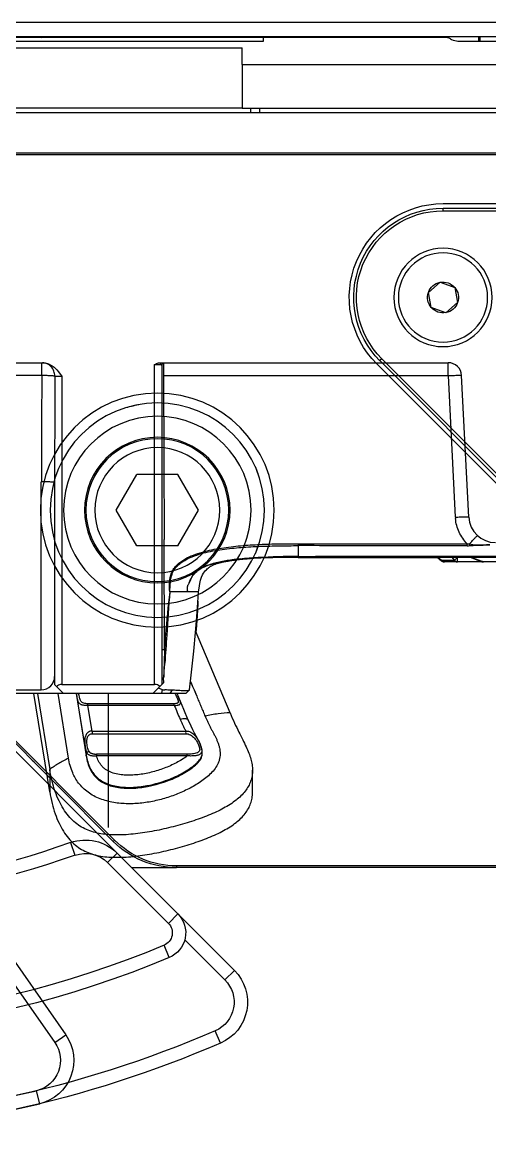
# Model space of a CAD drawing. Header units: millimetres. Extents: x -73584 to -37571, y -61249 to -50748.
# Drawn here: x -54256.4 to -54204, y -56942.5 to -56817.9 of the extents above; entities that cross this region are included whole.
import ezdxf

# ---------------------------------------------------------------- set-up
doc = ezdxf.new("R2010")
doc.units = ezdxf.units.MM
doc.header["$LTSCALE"] = 200
doc.linetypes.add('DOT_CENTER', pattern=[14, 12, -1, 0, -1])
for name, color, linetype in [('1', 7, 'Continuous'), ('_X2_56FE5C42_X0__01_3127', 7, 'Continuous'), ('DIM', 3, 'Continuous')]:
    doc.layers.add(name, color=color, linetype=linetype)

# ---------------------------------------------------------------- blocks, each defined once
blk = doc.blocks.new('12586')
at = {"color": 7, "linetype": 'Continuous'}
for p, q in [((-40371.55, -54854.82), (-40121.75, -54854.82)), ((-40371.55, -54856.42), (-40121.75, -54856.42)), ((-40296.52, -54856.52), (-40371.23, -54856.52)), ((-40349.52, -54856.92), (-40316.77, -54856.92)), ((-40342.15, -54856.42), (-40342.15, -54856.52)), ((-40342.15, -54856.42), (-40341.65, -54856.52)), ((-40340.16, -54856.52), (-40340.16, -54856.42)), ((-40340.15, -54856.52), (-40340.15, -54856.42)), ((-40339.89, -54856.42), (-40339.89, -54856.52)), ((-40338.73, -54856.52), (-40338.73, -54856.42)), ((-40337.96, -54856.52), (-40337.96, -54856.42)), ((-40335.34, -54856.42), (-40335.34, -54856.52)), ((-40334.56, -54856.42), (-40334.56, -54856.52)), ((-40333.4, -54856.52), (-40333.4, -54856.42)), ((-40333.15, -54856.52), (-40333.15, -54856.42)), ((-40316.77, -54856.92), (-40316.77, -54856.52)), ((-40295.81, -54856.69), (-40295.68, -54856.75)), ((-40294.97, -54856.92), (-40265.32, -54856.92)), ((-40292.65, -54856.92), (-40292.65, -54856.42)), ((-40292.53, -54856.42), (-40292.53, -54856.92)), ((-40347.15, -54857.69), (-40319.15, -54857.69)), ((-40319.15, -54859.55), (-40319.15, -54857.69)), ((-40319.15, -54859.55), (-40319.15, -54864.42)), ((-40319.15, -54859.55), (-40174.15, -54859.55)), ((-40319.15, -54864.42), (-40367.74, -54864.42)), ((-40319.15, -54864.42), (-40146.15, -54864.42)), ((-40318.21, -54864.42), (-40318.2, -54864.92)), ((-40317.21, -54864.42), (-40317.2, -54864.92)), ((-40370.4, -54864.92), (-39872.9, -54864.92)), ((-40360.43, -54892.92), (-40341.5, -54892.92)), ((-40341.59, -54894.36), (-40341.59, -54892.92)), ((-40328.95, -54928.92), (-40328.95, -54893.12)), ((-40328.95, -54893.12), (-40328.26, -54893.12)), ((-40328.35, -54892.92), (-40296.06, -54892.92)), ((-40328.15, -54893.22), (-40328.15, -54928.92)), ((-40327.95, -54893.04), (-40327.95, -54894.36)), ((-40296.06, -54894.36), (-40296.06, -54892.92)), ((-40341.59, -54894.36), (-40360.43, -54894.36)), ((-40340.13, -54894.42), (-40339.35, -54894.42)), ((-40339.35, -54894.42), (-40339.35, -54928.92)), ((-40327.95, -54894.36), (-40327.9, -54912.72)), ((-40327.95, -54894.36), (-40296.06, -54894.36)), ((-40296.06, -54894.36), (-40295.27, -54910.2)), ((-40293.77, -54910.19), (-40294.56, -54894.35)), ((-40341.65, -54929.52), (-40341.65, -54906.25)), ((-40340.15, -54906.31), (-40340.15, -54928.92)), ((-40327.85, -54925.04), (-40327.9, -54912.72)), ((-40312.86, -54913.17), (-40312.86, -54913.39)), ((-40312.86, -54913.17), (-40293.94, -54913.17)), ((-40312.86, -54913.39), (-40312.86, -54914.68)), ((-40293.94, -54913.4), (-40293.94, -54913.17)), ((-40312.86, -54914.69), (-40312.86, -54914.72)), ((-40318.75, -54914.86), (-40318.57, -54914.85)), ((-40312.86, -54914.69), (-40312.86, -54914.72)), ((-40297.72, -54914.72), (-40297.26, -54914.72)), ((-40297.72, -54914.72), (-40297.26, -54914.72)), ((-40320.5, -54932.11), (-40324.36, -54922.92)), ((-40347.41, -54929.52), (-40341.65, -54929.52)), ((-40340.15, -54928.92), (-40339.15, -54929.92)), ((-40339.35, -54928.92), (-40328.95, -54928.92)), ((-40329.15, -54929.92), (-40327.96, -54928.73)), ((-40327.29, -54929.51), (-40327.12, -54929.51)), ((-40327.2, -54929.92), (-40326.96, -54929.52)), ((-40325.45, -54929.92), (-40325.03, -54929.54)), ((-40325.03, -54929.54), (-40325.03, -54929.54)), ((-40324.93, -54928.6), (-40324.7, -54929.15)), ((-40324.87, -54928.75), (-40324.7, -54929.15)), ((-40324.7, -54929.15), (-40324.54, -54929.54)), ((-40324.7, -54929.15), (-40324.54, -54929.54)), ((-40324.54, -54929.54), (-40324.39, -54929.9)), ((-40324.54, -54929.54), (-40324.24, -54930.25)), ((-40339.15, -54929.92), (-40347.41, -54929.92)), ((-40340.7, -54940.93), (-40342.48, -54929.92)), ((-40342.08, -54929.92), (-40340.7, -54938.43)), ((-40338.6, -54937.16), (-40339.77, -54929.92)), ((-40325.45, -54929.92), (-40339.15, -54929.92)), ((-40337.75, -54929.92), (-40336.62, -54936.92)), ((-40337.74, -54929.92), (-40336.62, -54936.82)), ((-40325.69, -54931.71), (-40326.44, -54929.92)), ((-40324.39, -54929.9), (-40324.24, -54930.25)), ((-40326.75, -54931.09), (-40336.43, -54931.09)), ((-40335.96, -54934.14), (-40336.43, -54931.28)), ((-40326.75, -54931.28), (-40336.43, -54931.28)), ((-40326.75, -54931.28), (-40326.75, -54931.09)), ((-40325.19, -54932.91), (-40325.69, -54931.71)), ((-40325.19, -54932.91), (-40325.18, -54932.91)), ((-40335.96, -54934.14), (-40335.96, -54934.44)), ((-40335.96, -54934.14), (-40325.47, -54934.14)), ((-40335.96, -54934.44), (-40325.47, -54934.44)), ((-40336.62, -54936.92), (-40336.62, -54936.82)), ((-40335.46, -54936.72), (-40335.46, -54936.91)), ((-40325.29, -54936.72), (-40335.46, -54936.72)), ((-40325.29, -54936.91), (-40335.46, -54936.91)), ((-40325.29, -54936.91), (-40325.29, -54936.72)), ((-40323.62, -54936.69), (-40323.62, -54936.59)), ((-40340.7, -54938.43), (-40340.7, -54940.93)), ((-40317.99, -54941.01), (-40317.99, -54938.51))]:
    blk.add_line(p, q, dxfattribs=at)
for points in [[(-40312.86, -54914.69), (-40305.89, -54914.69), (-40298.11, -54914.69), (-40290.67, -54914.69), (-40283.57, -54914.69), (-40276.82, -54914.7), (-40271.46, -54914.64)], [(-40324.02, -54918.56), (-40323.97, -54918.14), (-40323.89, -54917.64), (-40323.8, -54917.24), (-40323.69, -54916.93), (-40323.57, -54916.67), (-40323.46, -54916.47), (-40323.35, -54916.32), (-40323.25, -54916.19), (-40323.15, -54916.08), (-40323.05, -54915.99), (-40322.97, -54915.92), (-40322.88, -54915.85), (-40322.8, -54915.79), (-40322.72, -54915.73), (-40322.64, -54915.69), (-40322.56, -54915.64), (-40322.49, -54915.6), (-40322.42, -54915.57), (-40322.35, -54915.54), (-40322.28, -54915.51), (-40322.21, -54915.48), (-40322.15, -54915.45), (-40322.08, -54915.43), (-40322.01, -54915.4), (-40321.94, -54915.38), (-40321.87, -54915.36), (-40321.81, -54915.34), (-40321.74, -54915.32), (-40321.68, -54915.3), (-40321.62, -54915.29), (-40321.57, -54915.28), (-40321.51, -54915.26), (-40321.45, -54915.25), (-40321.39, -54915.23), (-40321.34, -54915.22), (-40321.28, -54915.21), (-40321.24, -54915.2), (-40321.2, -54915.19), (-40321.17, -54915.18), (-40321.14, -54915.17), (-40321.11, -54915.17), (-40321.09, -54915.16), (-40321.06, -54915.16), (-40321.03, -54915.15), (-40321.01, -54915.15), (-40320.98, -54915.15), (-40320.96, -54915.15), (-40320.93, -54915.14), (-40320.89, -54915.14), (-40320.84, -54915.13), (-40320.79, -54915.12), (-40320.73, -54915.11), (-40320.68, -54915.1), (-40320.63, -54915.09), (-40320.57, -54915.08), (-40320.51, -54915.07), (-40320.45, -54915.06), (-40320.38, -54915.05), (-40320.31, -54915.04), (-40320.24, -54915.03), (-40320.17, -54915.02), (-40320.1, -54915.01), (-40320.02, -54915)], [(-40321, -54915.15), (-40320.98, -54915.15), (-40320.95, -54915.14), (-40320.91, -54915.14), (-40320.87, -54915.13), (-40320.82, -54915.12), (-40320.76, -54915.11), (-40320.71, -54915.1), (-40320.65, -54915.09), (-40320.59, -54915.08), (-40320.53, -54915.07), (-40320.47, -54915.06), (-40320.4, -54915.05), (-40320.33, -54915.04), (-40320.26, -54915.03)], [(-40320.02, -54915), (-40319.85, -54914.97), (-40319.76, -54914.96), (-40319.66, -54914.95), (-40319.55, -54914.94), (-40319.44, -54914.93), (-40319.32, -54914.91), (-40319.19, -54914.9), (-40319.06, -54914.89), (-40318.92, -54914.87), (-40318.77, -54914.86), (-40318.61, -54914.85), (-40318.57, -54914.85)], [(-40318.64, -54914.85), (-40318.48, -54914.84), (-40318.38, -54914.83)], [(-40325.03, -54929.54), (-40324.82, -54927.54), (-40324.57, -54925.18), (-40324.38, -54923.12), (-40324.22, -54921.32), (-40324.1, -54919.74), (-40324.02, -54918.56)], [(-40324.29, -54923.09), (-40324.26, -54922.76), (-40324.15, -54921.25), (-40324.09, -54919.88), (-40324.09, -54919.61)], [(-40323.62, -54936.59), (-40323.62, -54936.56), (-40323.63, -54936.36), (-40323.67, -54936.15), (-40323.73, -54935.94), (-40323.81, -54935.72), (-40323.9, -54935.5), (-40324.01, -54935.26), (-40324.15, -54934.99), (-40324.3, -54934.71), (-40324.47, -54934.39), (-40324.67, -54934), (-40324.87, -54933.59), (-40325.06, -54933.19), (-40325.18, -54932.91)]]:
    blk.add_lwpolyline(points, dxfattribs=at)
for centre, radius, start, end in [((-40296.52, -54858.12), 1.6, 63.4349, 90), ((-40294.97, -54855.32), 1.6, 243.435, 270), ((-40296.06, -54894.42), 1.5, 2.8755, 90), ((-39098.23, -54906.18), 1243.41, 179.45533, 180.00338), ((-36765.5, -54906.24), 3574.65, 179.81054, 180.00118), ((-40290.58, -54909.95), 4.69, 183.0926, 185.0181), ((-40290.77, -54910.04), 3, 182.8755, 270), ((-40293.56, -54908.99), 4.2, 264.7875, 268.3147), ((-40295.49, -54880.05), 33.39, 272.6681, 273.1496), ((-40290.96, -54962.37), 49.06, 90.5219, 91.399), ((-40316.32, -54945.58), 30.85, 95.7011, 97.3569), ((-40316.16, -54949.33), 34.57, 94.2884, 95.9556), ((-40231.8, -54930.62), 96.21, 172.7964, 175.6851), ((-39995.72, -54944.7), 332.56, 175.4909, 176.3282), ((-40223.08, -54931.32), 104.96, 175.6575, 176.566), ((-39854.74, -54940.32), 473.35, 178.1416, 178.351), ((-40492.92, -54914.13), 165.58, 355.1607, 355.6996), ((-39849.25, -54940.67), 478.85, 178.3277, 178.4958), ((-40325.75, -54922.99), 6.92, 246.1727, 247.21), ((-40328.27, -54937.45), 4.79, 22.0338, 22.4845), ((-40326.93, -54936.93), 3.35, 19.1651, 19.8054), ((-40324.17, -54936.35), 0.504, 336.2618, 342.3082), ((-40324.94, -54936.59), 1.32, 358.3289, 359.9358)]:
    blk.add_arc(centre, radius, start, end, dxfattribs=at)
for centre, major_axis, start_param, end_param in [((-40341.65, -54928.02), (1.5, 0), -1.570796, 0), ((-40339.35, -54929.72), (0.8, 0), 1.770437, 2.356194), ((-40339.35, -54929.72), (0, 0.8), 0, 0.19964), ((-40328.95, -54929.72), (0.8, 0), 0.785398, 1.570796)]:
    blk.add_ellipse(centre, major_axis=major_axis, ratio=1, start_param=start_param, end_param=end_param, dxfattribs=at)
for points in [[(-40341.5, -54892.92), (-40341.37, -54892.92), (-40341.23, -54892.94), (-40341.1, -54892.97)], [(-40293.68, -54913.19), (-40293.2, -54913.3), (-40292.7, -54913.31), (-40292.21, -54913.31)], [(-40293.66, -54913.39), (-40293.16, -54913.36), (-40292.66, -54913.34), (-40292.16, -54913.32)], [(-40292.21, -54913.31), (-40291.94, -54913.31), (-40291.68, -54913.31), (-40291.41, -54913.31)], [(-40318.57, -54914.85), (-40316.67, -54914.71), (-40314.76, -54914.68), (-40312.86, -54914.68)], [(-40312.86, -54914.6), (-40314.36, -54914.61), (-40315.86, -54914.64), (-40317.36, -54914.73)], [(-40317.36, -54914.73), (-40318.04, -54914.77), (-40318.71, -54914.82), (-40319.39, -54914.89)], [(-40312.86, -54914.72), (-40307.81, -54914.72), (-40302.77, -54914.72), (-40297.72, -54914.72)], [(-40327.59, -54923.4), (-40327.66, -54924.45), (-40327.73, -54925.5), (-40327.81, -54926.55)], [(-40328.06, -54929.52), (-40328.18, -54929.47), (-40328.31, -54929.42), (-40328.43, -54929.37)], [(-40328.06, -54929.51), (-40327.99, -54929.51), (-40327.92, -54929.51), (-40327.85, -54929.51)], [(-40327.47, -54929.51), (-40327.41, -54929.51), (-40327.35, -54929.51), (-40327.29, -54929.51)], [(-40327.12, -54929.51), (-40327.07, -54929.52), (-40327.01, -54929.52), (-40326.96, -54929.52)], [(-40323.71, -54936.55), (-40323.72, -54936.58), (-40323.74, -54936.62), (-40323.77, -54936.65)]]:
    blk.add_open_spline(points, degree=3, dxfattribs=at)
for points, knots in [([(-40340.13, -54894.42), (-40340.13, -54894.23), (-40340.2, -54893.86), (-40340.5, -54893.37), (-40340.95, -54893.03), (-40341.32, -54892.94), (-40341.5, -54892.92)], [0, 0, 0, 0, 0.252685, 0.503869, 0.752701, 1, 1, 1, 1]), ([(-40341.1, -54892.97), (-40340.91, -54893.01), (-40340.55, -54893.16), (-40339.92, -54893.63), (-40339.58, -54894.11), (-40339.35, -54894.42)], [0, 0, 0, 0, 0.250889, 0.501155, 1, 1, 1, 1]), ([(-40328.95, -54893.12), (-40328.8, -54893.05), (-40328.61, -54892.95), (-40328.4, -54892.92), (-40328.35, -54892.92)], [0, 0, 0, 0, 0.749652, 1, 1, 1, 1]), ([(-40328.26, -54893.12), (-40328.26, -54893.07), (-40328.23, -54892.97), (-40328.13, -54892.92), (-40328.08, -54892.92)], [0, 0, 0, 0, 0.525942, 1, 1, 1, 1]), ([(-40328.26, -54893.12), (-40328.23, -54893.12), (-40328.16, -54893.13), (-40328.15, -54893.2), (-40328.15, -54893.22)], [0, 0, 0, 0, 0.514515, 1, 1, 1, 1]), ([(-40328.15, -54893.22), (-40328.15, -54893.18), (-40328.1, -54893.07), (-40328, -54893.04), (-40327.95, -54893.04)], [0, 0, 0, 0, 0.485541, 1, 1, 1, 1]), ([(-40340.13, -54894.42), (-40340.19, -54894.41), (-40340.37, -54894.4), (-40340.69, -54894.38), (-40341.11, -54894.36), (-40341.43, -54894.36), (-40341.59, -54894.36)], [0, 0, 0, 0, 0.131534, 0.360421, 0.661529, 1, 1, 1, 1]), ([(-40296.06, -54894.36), (-40295.87, -54894.35), (-40295.59, -54894.34), (-40295.24, -54894.33), (-40295.02, -54894.32), (-40294.83, -54894.32), (-40294.7, -54894.33), (-40294.61, -54894.33), (-40294.58, -54894.34), (-40294.56, -54894.34), (-40294.56, -54894.35)], [0, 0, 0, 0, 0.38161, 0.554046, 0.705081, 0.829079, 0.921515, 0.978703, 0.993646, 1, 1, 1, 1]), ([(-40340.15, -54906.31), (-40340.15, -54906.31), (-40340.16, -54906.31), (-40340.19, -54906.3), (-40340.28, -54906.29), (-40340.41, -54906.28), (-40340.6, -54906.27), (-40340.82, -54906.26), (-40341.18, -54906.25), (-40341.46, -54906.25), (-40341.65, -54906.25)], [0, 0, 0, 0, 0.006385, 0.021431, 0.078674, 0.170866, 0.29494, 0.44606, 0.619037, 1, 1, 1, 1]), ([(-40295.27, -54910.2), (-40295.08, -54910.19), (-40294.81, -54910.18), (-40294.46, -54910.17), (-40294.22, -54910.17), (-40294.03, -54910.17), (-40293.89, -54910.17), (-40293.82, -54910.18), (-40293.77, -54910.18), (-40293.77, -54910.19)], [0, 0, 0, 0, 0.367238, 0.545804, 0.705333, 0.834646, 0.927747, 0.981577, 1, 1, 1, 1]), ([(-40293.94, -54913.17), (-40294.31, -54912.8), (-40294.93, -54911.92), (-40295.21, -54910.88), (-40295.25, -54910.36)], [0, 0, 0, 0, 0.50003, 1, 1, 1, 1]), ([(-40327.25, -54918.55), (-40327.29, -54918.19), (-40327.32, -54917.48), (-40327.15, -54916.58), (-40326.8, -54915.94), (-40326.33, -54915.4), (-40325.59, -54914.87), (-40324.61, -54914.42), (-40323.24, -54913.98), (-40321.47, -54913.64), (-40319.32, -54913.38), (-40317.17, -54913.24), (-40315.02, -54913.18), (-40313.58, -54913.17), (-40312.86, -54913.17)], [0, 0, 0, 0, 0.062445, 0.12473, 0.155975, 0.187239, 0.249651, 0.312154, 0.37468, 0.499703, 0.62477, 0.749843, 0.87492, 1, 1, 1, 1]), ([(-40327.24, -54918.55), (-40327.23, -54918.2), (-40327.22, -54917.66), (-40327.12, -54916.95), (-40326.97, -54916.44), (-40326.71, -54915.97), (-40326.34, -54915.57), (-40325.92, -54915.24), (-40325.31, -54914.87), (-40324.49, -54914.51), (-40323.13, -54914.09), (-40321.38, -54913.79), (-40319.25, -54913.57), (-40317.12, -54913.45), (-40314.99, -54913.41), (-40313.57, -54913.39), (-40312.86, -54913.39)], [0, 0, 0, 0, 0.062398, 0.093832, 0.125224, 0.156316, 0.187701, 0.219205, 0.250473, 0.312911, 0.375401, 0.500305, 0.625223, 0.750147, 0.875072, 1, 1, 1, 1]), ([(-40293.94, -54913.4), (-40294.73, -54913.44), (-40296.32, -54913.39), (-40298.69, -54913.41), (-40301.04, -54913.41), (-40303.38, -54913.41), (-40305.73, -54913.41), (-40308.89, -54913.4), (-40311.27, -54913.39), (-40312.86, -54913.39)], [0, 0, 0, 0, 0.126307, 0.251436, 0.375225, 0.498844, 0.622982, 0.747819, 1, 1, 1, 1]), ([(-40293.68, -54913.19), (-40293.57, -54913.07), (-40293.4, -54912.89), (-40293.19, -54912.66), (-40293.06, -54912.52), (-40292.95, -54912.41), (-40292.87, -54912.34), (-40292.83, -54912.3), (-40292.81, -54912.28), (-40292.8, -54912.27), (-40292.79, -54912.26), (-40292.78, -54912.26)], [0, 0, 0, 0, 0.38669, 0.565302, 0.719937, 0.841748, 0.928934, 0.95954, 0.981501, 0.994867, 1, 1, 1, 1]), ([(-40293.68, -54913.19), (-40293.68, -54913.21), (-40293.67, -54913.27), (-40293.67, -54913.34), (-40293.66, -54913.39)], [0, 0, 0, 0, 0.283938, 1, 1, 1, 1]), ([(-40312.86, -54914.6), (-40309.41, -54914.57), (-40302.51, -54914.55), (-40292.16, -54914.55), (-40281.81, -54914.57), (-40274.91, -54914.62), (-40271.46, -54914.56)], [0, 0, 0, 0, 0.249997, 0.499986, 0.749874, 1, 1, 1, 1]), ([(-40325.08, -54917.55), (-40324.99, -54917.31), (-40324.77, -54916.83), (-40324.24, -54916.24), (-40323.57, -54915.81), (-40322.83, -54915.53), (-40322.07, -54915.32), (-40321.05, -54915.1), (-40320.27, -54915), (-40319.75, -54914.95)], [0, 0, 0, 0, 0.12477, 0.249856, 0.37523, 0.500307, 0.625349, 0.75019, 1, 1, 1, 1]), ([(-40320.27, -54914.99), (-40320.75, -54915.05), (-40321.47, -54915.16), (-40322.4, -54915.39), (-40323.09, -54915.61), (-40323.75, -54915.9), (-40324.27, -54916.23), (-40324.59, -54916.59), (-40324.84, -54917), (-40324.98, -54917.34), (-40325.08, -54917.55)], [0, 0, 0, 0, 0.250247, 0.375387, 0.500524, 0.625622, 0.750628, 0.813002, 0.875425, 1, 1, 1, 1]), ([(-40316.86, -54914.77), (-40316.99, -54914.77), (-40317.5, -54914.79), (-40318, -54914.81), (-40318.38, -54914.84)], [0, 0, 0, 0, 0.25741, 1, 1, 1, 1]), ([(-40312.86, -54914.72), (-40313.21, -54914.72), (-40314.54, -54914.72), (-40315.87, -54914.73), (-40316.86, -54914.77)], [0, 0, 0, 0, 0.261273, 1, 1, 1, 1]), ([(-40325.25, -54917.84), (-40325.27, -54917.9), (-40325.31, -54918.05), (-40325.33, -54918.3), (-40325.28, -54918.48), (-40325.24, -54918.56)], [0, 0, 0, 0, 0.25726, 0.644713, 1, 1, 1, 1]), ([(-40325.08, -54917.55), (-40325.11, -54917.6), (-40325.15, -54917.7), (-40325.2, -54917.81), (-40325.25, -54917.84)], [0, 0, 0, 0, 0.521184, 1, 1, 1, 1]), ([(-40325.24, -54918.56), (-40325.38, -54918.56), (-40326.05, -54918.55), (-40326.72, -54918.55), (-40327.25, -54918.55)], [0, 0, 0, 0, 0.213312, 1, 1, 1, 1]), ([(-40324.02, -54918.56), (-40324.02, -54918.56), (-40324.04, -54918.56), (-40324.08, -54918.56), (-40324.15, -54918.56), (-40324.27, -54918.56), (-40324.43, -54918.56), (-40324.65, -54918.56), (-40324.92, -54918.56), (-40325.13, -54918.56), (-40325.24, -54918.56)], [0, 0, 0, 0, 0.010273, 0.041822, 0.098233, 0.18924, 0.322854, 0.501563, 0.726719, 1, 1, 1, 1]), ([(-40327.85, -54925.04), (-40327.88, -54925.04), (-40327.96, -54925.04), (-40328.04, -54925.04), (-40328.09, -54925.04), (-40328.12, -54925.04), (-40328.13, -54925.05), (-40328.15, -54925.05), (-40328.15, -54925.05)], [0, 0, 0, 0, 0.381119, 0.705341, 0.829466, 0.921695, 0.978961, 1, 1, 1, 1]), ([(-40327.93, -54928.11), (-40327.95, -54928.12), (-40327.98, -54928.15), (-40328.01, -54928.2), (-40328, -54928.24), (-40327.99, -54928.29), (-40327.99, -54928.34), (-40327.98, -54928.43), (-40327.96, -54928.57), (-40327.96, -54928.68), (-40327.96, -54928.73)], [0, 0, 0, 0, 0.12706, 0.187143, 0.248664, 0.312952, 0.375638, 0.499933, 0.749893, 1, 1, 1, 1]), ([(-40328.15, -54929.9), (-40328.14, -54929.87), (-40328.13, -54929.81), (-40328.12, -54929.71), (-40328.1, -54929.61), (-40328.07, -54929.55), (-40328.06, -54929.52)], [0, 0, 0, 0, 0.247739, 0.495104, 0.743747, 1, 1, 1, 1]), ([(-40327.85, -54929.51), (-40327.82, -54929.51), (-40327.69, -54929.5), (-40327.56, -54929.5), (-40327.47, -54929.51)], [0, 0, 0, 0, 0.256625, 1, 1, 1, 1]), ([(-40326.96, -54929.52), (-40326.93, -54929.52), (-40326.79, -54929.53), (-40326.66, -54929.54), (-40326.57, -54929.55)], [0, 0, 0, 0, 0.257818, 1, 1, 1, 1]), ([(-40326.57, -54929.55), (-40326.37, -54929.56), (-40326.03, -54929.58), (-40325.69, -54929.6), (-40325.54, -54929.6)], [0, 0, 0, 0, 0.568249, 1, 1, 1, 1]), ([(-40325.54, -54929.6), (-40325.43, -54929.6), (-40325.27, -54929.59), (-40325.11, -54929.57), (-40325.06, -54929.55)], [0, 0, 0, 0, 0.671937, 1, 1, 1, 1]), ([(-40325.06, -54929.55), (-40325.05, -54929.55), (-40325.05, -54929.55), (-40325.04, -54929.55), (-40325.03, -54929.54)], [0, 0, 0, 0, 0.349074, 1, 1, 1, 1]), ([(-40336.43, -54931.28), (-40336.48, -54931.28), (-40336.6, -54931.28), (-40336.77, -54931.28), (-40336.92, -54931.26), (-40337.06, -54931.24), (-40337.17, -54931.2), (-40337.27, -54931.14), (-40337.36, -54931.08), (-40337.43, -54930.99), (-40337.48, -54930.9), (-40337.52, -54930.78), (-40337.56, -54930.66), (-40337.6, -54930.48), (-40337.65, -54930.24), (-40337.67, -54930.03), (-40337.68, -54929.92)], [0, 0, 0, 0, 0.080048, 0.156916, 0.227572, 0.290872, 0.347279, 0.398175, 0.445773, 0.493036, 0.543228, 0.597631, 0.655706, 0.717041, 0.851301, 1, 1, 1, 1]), ([(-40336.43, -54931.09), (-40336.51, -54931.09), (-40336.67, -54931.08), (-40336.89, -54931.03), (-40337.07, -54930.94), (-40337.21, -54930.79), (-40337.3, -54930.61), (-40337.36, -54930.4), (-40337.41, -54930.17), (-40337.43, -54930.01), (-40337.44, -54929.92)], [0, 0, 0, 0, 0.138053, 0.267933, 0.380521, 0.485823, 0.596714, 0.719504, 0.854686, 1, 1, 1, 1]), ([(-40326.75, -54931.28), (-40326.66, -54931.27), (-40326.52, -54931.26), (-40326.36, -54931.23), (-40326.26, -54931.21), (-40326.17, -54931.18), (-40326.11, -54931.14), (-40326.07, -54931.08), (-40326.05, -54931.02), (-40326.05, -54930.95), (-40326.07, -54930.85), (-40326.12, -54930.7), (-40326.2, -54930.51), (-40326.25, -54930.37), (-40326.28, -54930.3)], [0, 0, 0, 0, 0.174752, 0.253613, 0.322798, 0.380652, 0.427806, 0.468006, 0.506693, 0.548981, 0.597673, 0.713827, 0.848791, 1, 1, 1, 1]), ([(-40326.36, -54930.63), (-40326.35, -54930.66), (-40326.33, -54930.73), (-40326.31, -54930.82), (-40326.31, -54930.89), (-40326.33, -54930.94), (-40326.36, -54930.99), (-40326.42, -54931.03), (-40326.51, -54931.06), (-40326.62, -54931.08), (-40326.7, -54931.09), (-40326.75, -54931.09)], [0, 0, 0, 0, 0.137944, 0.259565, 0.365033, 0.413867, 0.462539, 0.567749, 0.692729, 0.835625, 1, 1, 1, 1]), ([(-40326.66, -54929.92), (-40326.65, -54929.95), (-40326.59, -54930.07), (-40326.54, -54930.19), (-40326.5, -54930.28)], [0, 0, 0, 0, 0.258406, 1, 1, 1, 1]), ([(-40326.5, -54930.28), (-40326.47, -54930.34), (-40326.42, -54930.46), (-40326.38, -54930.57), (-40326.36, -54930.63)], [0, 0, 0, 0, 0.525346, 1, 1, 1, 1]), ([(-40326.28, -54930.3), (-40326.3, -54930.27), (-40326.35, -54930.14), (-40326.4, -54930.02), (-40326.44, -54929.92)], [0, 0, 0, 0, 0.242005, 1, 1, 1, 1]), ([(-40324.24, -54930.25), (-40324.16, -54930.43), (-40324, -54930.81), (-40323.77, -54931.37), (-40323.53, -54931.93), (-40323.38, -54932.3), (-40323.3, -54932.49)], [0, 0, 0, 0, 0.250007, 0.500001, 0.750007, 1, 1, 1, 1]), ([(-40336.43, -54931.28), (-40336.42, -54931.24), (-40336.42, -54931.18), (-40336.42, -54931.11), (-40336.43, -54931.09)], [0, 0, 0, 0, 0.625188, 1, 1, 1, 1]), ([(-40326.75, -54931.28), (-40326.64, -54931.53), (-40326.42, -54932.05), (-40326.21, -54932.56), (-40326.1, -54932.82)], [0, 0, 0, 0, 0.499877, 1, 1, 1, 1]), ([(-40320.5, -54932.11), (-40320.95, -54932.11), (-40321.89, -54932.19), (-40322.82, -54932.37), (-40323.3, -54932.49)], [0, 0, 0, 0, 0.475266, 1, 1, 1, 1]), ([(-40320.5, -54932.11), (-40320.34, -54932.49), (-40320.02, -54933.21), (-40319.54, -54934.21), (-40319.1, -54935.09), (-40318.72, -54935.87), (-40318.4, -54936.58), (-40318.16, -54937.25), (-40318.02, -54937.89), (-40317.99, -54938.31), (-40317.99, -54938.51)], [0, 0, 0, 0, 0.179958, 0.339038, 0.479793, 0.604647, 0.716117, 0.817296, 0.911151, 1, 1, 1, 1]), ([(-40323.3, -54932.49), (-40323.27, -54932.54), (-40323.23, -54932.65), (-40323.15, -54932.81), (-40323.07, -54932.97), (-40322.97, -54933.18), (-40322.84, -54933.44), (-40322.71, -54933.71), (-40322.61, -54933.92), (-40322.49, -54934.13), (-40322.35, -54934.39), (-40322.18, -54934.7), (-40322.03, -54935.02), (-40321.9, -54935.34), (-40321.78, -54935.67), (-40321.69, -54936.01), (-40321.63, -54936.35), (-40321.61, -54936.7), (-40321.63, -54937.04), (-40321.7, -54937.39), (-40321.86, -54937.83), (-40322.16, -54938.35), (-40322.65, -54938.9), (-40323.21, -54939.39), (-40323.81, -54939.84), (-40324.46, -54940.24), (-40325.36, -54940.73), (-40326.55, -54941.26), (-40328.03, -54941.76), (-40329.58, -54942.11), (-40331.16, -54942.29), (-40332.75, -54942.27), (-40334.06, -54942.06), (-40335.06, -54941.73), (-40335.77, -54941.41), (-40336.42, -54941.01), (-40336.99, -54940.52), (-40337.48, -54939.97), (-40337.74, -54939.57), (-40337.86, -54939.36)], [0, 0, 0, 0, 0.007319, 0.014658, 0.021996, 0.02933, 0.044007, 0.0587, 0.066059, 0.073431, 0.088193, 0.102925, 0.117593, 0.132199, 0.146737, 0.161195, 0.175597, 0.189957, 0.204323, 0.218747, 0.233288, 0.262895, 0.293241, 0.324136, 0.35544, 0.387085, 0.418987, 0.483391, 0.548489, 0.614137, 0.680168, 0.746326, 0.812159, 0.844778, 0.877001, 0.908631, 0.939653, 0.970106, 1, 1, 1, 1]), ([(-40326.1, -54932.82), (-40326, -54932.78), (-40325.81, -54932.73), (-40325.57, -54932.72), (-40325.4, -54932.75), (-40325.3, -54932.78), (-40325.23, -54932.84), (-40325.2, -54932.89), (-40325.19, -54932.91)], [0, 0, 0, 0, 0.308808, 0.597772, 0.721881, 0.828651, 0.919835, 1, 1, 1, 1]), ([(-40326.1, -54932.82), (-40326.05, -54932.93), (-40325.95, -54933.15), (-40325.79, -54933.48), (-40325.63, -54933.81), (-40325.52, -54934.03), (-40325.47, -54934.14)], [0, 0, 0, 0, 0.252985, 0.500349, 0.7498, 1, 1, 1, 1]), ([(-40335.96, -54934.14), (-40336.09, -54934.14), (-40336.3, -54934.2), (-40336.51, -54934.37), (-40336.63, -54934.53), (-40336.71, -54934.71), (-40336.76, -54934.91), (-40336.78, -54935.11), (-40336.78, -54935.31), (-40336.77, -54935.5), (-40336.76, -54935.69), (-40336.74, -54935.84), (-40336.72, -54935.96), (-40336.7, -54936.04), (-40336.69, -54936.13), (-40336.67, -54936.2), (-40336.65, -54936.28), (-40336.63, -54936.35), (-40336.61, -54936.41), (-40336.59, -54936.45), (-40336.58, -54936.48), (-40336.57, -54936.51), (-40336.55, -54936.54), (-40336.54, -54936.57), (-40336.54, -54936.59), (-40336.53, -54936.59), (-40336.53, -54936.59)], [0, 0, 0, 0, 0.136328, 0.204482, 0.272572, 0.340836, 0.409789, 0.478846, 0.547382, 0.61464, 0.680058, 0.742363, 0.771986, 0.801201, 0.829906, 0.857355, 0.883405, 0.908412, 0.932496, 0.944132, 0.955464, 0.966597, 0.977962, 0.990012, 0.995708, 1, 1, 1, 1]), ([(-40336.29, -54936.41), (-40336.33, -54936.35), (-40336.4, -54936.2), (-40336.47, -54935.94), (-40336.52, -54935.65), (-40336.54, -54935.35), (-40336.53, -54935.08), (-40336.48, -54934.87), (-40336.43, -54934.73), (-40336.34, -54934.6), (-40336.23, -54934.51), (-40336.1, -54934.45), (-40336.01, -54934.44), (-40335.96, -54934.44)], [0, 0, 0, 0, 0.101584, 0.215989, 0.342844, 0.478342, 0.617152, 0.686003, 0.753044, 0.817899, 0.88017, 0.940038, 1, 1, 1, 1]), ([(-40325.47, -54934.14), (-40325.47, -54934.19), (-40325.48, -54934.29), (-40325.47, -54934.39), (-40325.47, -54934.44)], [0, 0, 0, 0, 0.500454, 1, 1, 1, 1]), ([(-40325.47, -54934.14), (-40325.37, -54934.13), (-40325.17, -54934.15), (-40324.81, -54934.29), (-40324.5, -54934.55), (-40324.26, -54934.85), (-40324.05, -54935.18), (-40323.92, -54935.44), (-40323.85, -54935.61)], [0, 0, 0, 0, 0.125966, 0.251024, 0.500353, 0.626727, 0.753161, 1, 1, 1, 1]), ([(-40325.47, -54934.44), (-40325.29, -54934.42), (-40325, -54934.51), (-40324.69, -54934.73), (-40324.49, -54934.94), (-40324.31, -54935.17), (-40324.16, -54935.41), (-40324.04, -54935.66), (-40323.95, -54935.89), (-40323.91, -54936.08), (-40323.9, -54936.23), (-40323.92, -54936.32), (-40323.96, -54936.41), (-40324.02, -54936.48), (-40324.1, -54936.54), (-40324.24, -54936.61), (-40324.45, -54936.66), (-40324.72, -54936.7), (-40325, -54936.72), (-40325.19, -54936.72), (-40325.29, -54936.72)], [0, 0, 0, 0, 0.131591, 0.201498, 0.271859, 0.341776, 0.41038, 0.476404, 0.537912, 0.592543, 0.61695, 0.639601, 0.661262, 0.683446, 0.707695, 0.734475, 0.794483, 0.860672, 0.930509, 1, 1, 1, 1]), ([(-40323.84, -54935.65), (-40323.83, -54935.66), (-40323.81, -54935.71), (-40323.79, -54935.76), (-40323.78, -54935.79)], [0, 0, 0, 0, 0.253437, 1, 1, 1, 1]), ([(-40323.77, -54935.83), (-40323.75, -54935.88), (-40323.72, -54935.98), (-40323.67, -54936.16), (-40323.66, -54936.3), (-40323.67, -54936.39)], [0, 0, 0, 0, 0.274631, 0.536832, 1, 1, 1, 1]), ([(-40336.53, -54936.59), (-40336.55, -54936.63), (-40336.6, -54936.7), (-40336.62, -54936.78), (-40336.62, -54936.82)], [0, 0, 0, 0, 0.551262, 1, 1, 1, 1]), ([(-40336.62, -54936.82), (-40336.58, -54937.07), (-40336.46, -54937.58), (-40336.23, -54938.21), (-40335.95, -54938.71), (-40335.63, -54939.12), (-40335.19, -54939.54), (-40334.62, -54939.9), (-40333.94, -54940.16), (-40333.2, -54940.34), (-40332.4, -54940.43), (-40331.54, -54940.45), (-40330.67, -54940.39), (-40329.64, -54940.23), (-40328.58, -54939.98), (-40327.51, -54939.62), (-40326.61, -54939.24), (-40325.8, -54938.84), (-40325.1, -54938.41), (-40324.61, -54938.05), (-40324.3, -54937.78), (-40324.1, -54937.59), (-40323.91, -54937.37), (-40323.75, -54937.14), (-40323.66, -54936.93), (-40323.63, -54936.76), (-40323.62, -54936.67), (-40323.62, -54936.63)], [0, 0, 0, 0, 0.048253, 0.096642, 0.123242, 0.15455, 0.192106, 0.234447, 0.279387, 0.326322, 0.375651, 0.428931, 0.484743, 0.537203, 0.62194, 0.687588, 0.745319, 0.803196, 0.855717, 0.896805, 0.914732, 0.932211, 0.949673, 0.966866, 0.983568, 0.991758, 1, 1, 1, 1]), ([(-40336.62, -54936.92), (-40336.58, -54937.18), (-40336.46, -54937.69), (-40336.23, -54938.32), (-40335.94, -54938.82), (-40335.62, -54939.23), (-40335.18, -54939.65), (-40334.6, -54940.01), (-40333.91, -54940.27), (-40333.17, -54940.44), (-40332.36, -54940.54), (-40331.5, -54940.55), (-40330.62, -54940.48), (-40329.59, -54940.33), (-40328.53, -54940.07), (-40327.47, -54939.71), (-40326.57, -54939.33), (-40325.76, -54938.91), (-40325.07, -54938.49), (-40324.59, -54938.13), (-40324.28, -54937.86), (-40324.07, -54937.66), (-40323.89, -54937.44), (-40323.74, -54937.21), (-40323.64, -54936.96), (-40323.62, -54936.78), (-40323.62, -54936.69)], [0, 0, 0, 0, 0.048358, 0.096867, 0.123595, 0.155118, 0.192932, 0.235479, 0.280594, 0.327717, 0.377307, 0.430919, 0.486828, 0.539015, 0.62311, 0.688393, 0.746146, 0.804155, 0.856192, 0.896849, 0.914716, 0.932222, 0.94971, 0.966883, 0.98354, 1, 1, 1, 1]), ([(-40336.53, -54936.59), (-40336.51, -54936.55), (-40336.44, -54936.47), (-40336.34, -54936.42), (-40336.29, -54936.41)], [0, 0, 0, 0, 0.483745, 1, 1, 1, 1]), ([(-40336.53, -54936.59), (-40336.5, -54936.63), (-40336.46, -54936.68), (-40336.37, -54936.76), (-40336.26, -54936.82), (-40336.13, -54936.86), (-40335.99, -54936.89), (-40335.82, -54936.91), (-40335.65, -54936.91), (-40335.52, -54936.91), (-40335.46, -54936.91)], [0, 0, 0, 0, 0.096189, 0.19418, 0.298402, 0.413659, 0.542336, 0.684814, 0.839168, 1, 1, 1, 1]), ([(-40336.29, -54936.41), (-40336.29, -54936.42), (-40336.29, -54936.42), (-40336.29, -54936.43), (-40336.28, -54936.44), (-40336.27, -54936.45), (-40336.26, -54936.47), (-40336.24, -54936.5), (-40336.21, -54936.53), (-40336.17, -54936.56), (-40336.13, -54936.58), (-40336.07, -54936.62), (-40335.98, -54936.65), (-40335.86, -54936.68), (-40335.74, -54936.7), (-40335.6, -54936.72), (-40335.51, -54936.72), (-40335.46, -54936.72)], [0, 0, 0, 0, 0.005779, 0.011877, 0.024309, 0.049302, 0.074198, 0.099101, 0.149411, 0.201559, 0.256364, 0.313844, 0.434476, 0.561239, 0.700466, 0.84805, 1, 1, 1, 1]), ([(-40325.29, -54936.91), (-40325.48, -54937.06), (-40325.88, -54937.33), (-40326.73, -54937.82), (-40327.88, -54938.33), (-40329.08, -54938.71), (-40330.07, -54938.92), (-40330.83, -54939.03), (-40331.59, -54939.08), (-40332.34, -54939.07), (-40333.08, -54938.98), (-40333.77, -54938.8), (-40334.29, -54938.55), (-40334.64, -54938.28), (-40334.95, -54937.97), (-40335.25, -54937.52), (-40335.4, -54937.11), (-40335.46, -54936.91)], [0, 0, 0, 0, 0.061989, 0.125452, 0.254736, 0.385733, 0.451581, 0.51746, 0.583168, 0.64828, 0.712388, 0.774505, 0.832944, 0.860989, 0.888722, 0.943988, 1, 1, 1, 1]), ([(-40324.95, -54936.93), (-40324.98, -54936.93), (-40325.09, -54936.92), (-40325.21, -54936.92), (-40325.29, -54936.91)], [0, 0, 0, 0, 0.248842, 1, 1, 1, 1]), ([(-40323.77, -54936.65), (-40323.79, -54936.68), (-40323.86, -54936.74), (-40323.98, -54936.8), (-40324.11, -54936.85), (-40324.26, -54936.88), (-40324.42, -54936.91), (-40324.66, -54936.93), (-40324.83, -54936.93), (-40324.95, -54936.93)], [0, 0, 0, 0, 0.100052, 0.207523, 0.323069, 0.446381, 0.576612, 0.71294, 1, 1, 1, 1]), ([(-40323.67, -54936.39), (-40323.67, -54936.4), (-40323.67, -54936.43), (-40323.68, -54936.47), (-40323.69, -54936.5)], [0, 0, 0, 0, 0.253426, 1, 1, 1, 1]), ([(-40338.6, -54937.16), (-40338.97, -54937.35), (-40339.69, -54937.75), (-40340.37, -54938.2), (-40340.7, -54938.43)], [0, 0, 0, 0, 0.511594, 1, 1, 1, 1]), ([(-40337.86, -54939.36), (-40337.96, -54939.19), (-40338.17, -54938.75), (-40338.43, -54938.01), (-40338.55, -54937.44), (-40338.6, -54937.16)], [0, 0, 0, 0, 0.253119, 0.628036, 1, 1, 1, 1]), ([(-40317.99, -54938.51), (-40317.99, -54938.72), (-40318.02, -54939.14), (-40318.18, -54939.75), (-40318.44, -54940.33), (-40318.94, -54941.09), (-40319.65, -54941.76), (-40320.49, -54942.36), (-40321.23, -54942.79), (-40322.04, -54943.2), (-40323.23, -54943.71), (-40324.84, -54944.28), (-40326.53, -54944.76), (-40327.92, -54945.1), (-40329.33, -54945.4), (-40330.73, -54945.62), (-40332.11, -54945.74), (-40333.1, -54945.78), (-40334.05, -54945.75), (-40334.95, -54945.65), (-40335.79, -54945.46), (-40336.59, -54945.18), (-40337.33, -54944.79), (-40338.02, -54944.27), (-40338.64, -54943.63), (-40339.2, -54942.84), (-40339.69, -54941.93), (-40340.12, -54940.88), (-40340.46, -54939.7), (-40340.63, -54938.87), (-40340.7, -54938.43)], [0, 0, 0, 0, 0.021175, 0.042051, 0.063215, 0.085217, 0.133505, 0.160402, 0.189155, 0.219668, 0.251772, 0.319916, 0.391742, 0.428314, 0.464892, 0.53669, 0.571267, 0.604541, 0.636326, 0.666626, 0.69559, 0.723648, 0.751471, 0.779863, 0.80969, 0.841783, 0.876611, 0.914441, 0.955502, 1, 1, 1, 1]), ([(-40340.7, -54940.93), (-40340.63, -54941.37), (-40340.46, -54942.2), (-40340.12, -54943.38), (-40339.69, -54944.43), (-40339.2, -54945.34), (-40338.64, -54946.13), (-40338.02, -54946.77), (-40337.33, -54947.29), (-40336.59, -54947.68), (-40335.79, -54947.96), (-40334.95, -54948.15), (-40334.05, -54948.25), (-40333.1, -54948.28), (-40332.11, -54948.24), (-40330.73, -54948.12), (-40329.33, -54947.9), (-40327.92, -54947.6), (-40326.53, -54947.26), (-40324.84, -54946.78), (-40323.23, -54946.21), (-40322.04, -54945.7), (-40321.23, -54945.29), (-40320.49, -54944.86), (-40319.65, -54944.26), (-40318.94, -54943.59), (-40318.44, -54942.83), (-40318.18, -54942.25), (-40318.02, -54941.64), (-40317.99, -54941.22), (-40317.99, -54941.01)], [0, 0, 0, 0, 0.044498, 0.085559, 0.123389, 0.158217, 0.19031, 0.220137, 0.248529, 0.276351, 0.30441, 0.333374, 0.363674, 0.395459, 0.428733, 0.46331, 0.535108, 0.571686, 0.608258, 0.680084, 0.748228, 0.780332, 0.810845, 0.839598, 0.866495, 0.914783, 0.936785, 0.957949, 0.978825, 1, 1, 1, 1])]:
    blk.add_open_spline(points, degree=3, knots=knots, dxfattribs=at)
at = {"layer": '_X2_56FE5C42_X0__01_3127', "color": 7, "linetype": 'Continuous'}
for p, q in [((-40297.3, -54914.69), (-40296.78, -54915.11)), ((-40297.22, -54914.69), (-40296.81, -54915.02)), ((-40295.36, -54915.02), (-40295.64, -54914.69)), ((-40295.04, -54914.69), (-40295.01, -54914.72)), ((-40293.61, -54914.69), (-40292.29, -54915.19)), ((-40293.5, -54914.69), (-40292.23, -54915.17)), ((-40296.81, -54915.02), (-40295.36, -54915.02)), ((-40266.83, -54915.22), (-40296.47, -54915.22)), ((-40295.01, -54914.72), (-40295.36, -54915.02)), ((-40295.01, -54915.22), (-40295.01, -54914.72)), ((-40293.52, -54914.72), (-40295.01, -54914.72)), ((-40292.29, -54915.19), (-40292.29, -54915.19)), ((-40292.23, -54915.17), (-40290.16, -54915.17))]:
    blk.add_line(p, q, dxfattribs=at)
blk.add_lwpolyline([(-40292.29, -54915.19), (-40292.27, -54915.19), (-40292.19, -54915.21), (-40292.11, -54915.22)], dxfattribs=at)
for centre, radius, start, end in [((-40296.41, -54914.76), 0.486, 212.9832, 221.5186), ((-40296.47, -54914.72), 0.5, 230.8171, 270)]:
    blk.add_arc(centre, radius, start, end, dxfattribs=at)
for points, knots in [([(-40296.81, -54915.02), (-40296.81, -54915.04), (-40296.81, -54915.07), (-40296.79, -54915.1), (-40296.78, -54915.11)], [0, 0, 0, 0, 0.555208, 1, 1, 1, 1]), ([(-40296.66, -54915.17), (-40296.67, -54915.16), (-40296.71, -54915.14), (-40296.75, -54915.1), (-40296.77, -54915.08)], [0, 0, 0, 0, 0.246186, 1, 1, 1, 1]), ([(-40296.47, -54915.22), (-40296.5, -54915.22), (-40296.57, -54915.21), (-40296.63, -54915.18), (-40296.66, -54915.17)], [0, 0, 0, 0, 0.495593, 1, 1, 1, 1]), ([(-40295.36, -54915.02), (-40295.32, -54915.08), (-40295.24, -54915.16), (-40295.11, -54915.21), (-40295.04, -54915.22), (-40295.01, -54915.22)], [0, 0, 0, 0, 0.5117, 0.757987, 1, 1, 1, 1]), ([(-40292.23, -54915.17), (-40292.23, -54915.17), (-40292.24, -54915.17), (-40292.26, -54915.17), (-40292.27, -54915.18), (-40292.28, -54915.18), (-40292.29, -54915.18), (-40292.29, -54915.18), (-40292.29, -54915.19), (-40292.29, -54915.19), (-40292.29, -54915.19)], [0, 0, 0, 0, 0.237685, 0.444707, 0.619302, 0.759451, 0.862411, 0.926345, 0.957318, 1, 1, 1, 1]), ([(-40292.03, -54915.22), (-40292.04, -54915.22), (-40292.11, -54915.22), (-40292.18, -54915.19), (-40292.23, -54915.17)], [0, 0, 0, 0, 0.244695, 1, 1, 1, 1])]:
    blk.add_open_spline(points, degree=3, knots=knots, dxfattribs=at)
at = {"layer": 'DIM', "color": 3}
blk.add_line((-40334.15, -54929.92), (-40334.15, -54944.92), dxfattribs=at)
blk = doc.blocks.new('COUNTERSUNK-HEAD-HEXAGON-SOCKET-BOLTS_DIN-7991_M5x12_A2-70_STAINLESS-STEEL_4__342', base_point=(838.75, -3.18))
at = {"color": 7, "linetype": 'Continuous'}
for p, q in [((842.44, 2.95), (842.11, 1.25)), ((844.07, 3.52), (842.44, 2.95)), ((845.39, 2.39), (844.07, 3.52)), ((842.11, 1.25), (843.43, 0.12)), ((845.06, 0.69), (845.39, 2.39)), ((843.43, 0.12), (845.06, 0.69))]:
    blk.add_line(p, q, dxfattribs=at)
blk.add_circle((843.75, 1.82), 5, dxfattribs=at)
for start, end in [(139.2098, 199.2098), (79.2098, 139.2098), (19.2098, 79.2098), (199.2098, 259.2098), (319.2098, 19.2098), (259.2098, 319.2098)]:
    blk.add_arc((843.75, 1.82), 1.73, start, end, dxfattribs=at)
blk = doc.blocks.new('23-D1025-B_LOCK_PIN_PLATE_Absen-PL_2__346', base_point=(803.75, -23.18))
at = {"color": 7, "linetype": 'Continuous'}
for p, q in [((843.75, 11.82), (813.75, 11.82)), ((843.75, 11.52), (813.75, 11.52)), ((806.68, -5.25), (821.68, -20.25)), ((806.89, -5.04), (821.89, -20.04)), ((835.61, -20.04), (850.61, -5.04)), ((835.82, -20.25), (850.82, -5.25))]:
    blk.add_line(p, q, dxfattribs=at)
at = {"color": 140, "linetype": 'Continuous'}
for p, q in [((813.75, 11.52), (813.75, 11.82)), ((843.75, 11.52), (843.75, 11.82)), ((806.89, -5.04), (806.68, -5.25)), ((850.61, -5.04), (850.82, -5.25)), ((821.89, -20.04), (821.68, -20.25)), ((835.61, -20.04), (835.82, -20.25))]:
    blk.add_line(p, q, dxfattribs=at)
for radius in [6.3, 5.9, 4.16, 3.18]:
    blk.add_circle((828.75, 1.82), radius, dxfattribs=at)
at = {"color": 7, "linetype": 'Continuous'}
for centre, radius in [((828.75, 1.82), 6), ((813.75, 1.82), 5.5), ((843.75, 1.82), 5.5), ((828.75, -13.18), 5.5)]:
    blk.add_circle(centre, radius, dxfattribs=at)
for centre, radius, start, end in [((813.75, 1.82), 10, 90, 225), ((813.75, 1.82), 9.7, 90, 225), ((843.75, 1.82), 10, 315, 90), ((843.75, 1.82), 9.7, 315, 90), ((828.75, -13.18), 10, 225, 315), ((828.75, -13.18), 9.7, 225, 315)]:
    blk.add_arc(centre, radius, start, end, dxfattribs=at)
at = {"layer": '1', "color": 1, "linetype": 'DOT_CENTER'}
for p, q in [((828.75, 10.12), (828.75, -6.48)), ((837.05, 1.82), (820.45, 1.82))]:
    blk.add_line(p, q, dxfattribs=at)
blk = doc.blocks.new('PH_23_COMPONENTS_BASESTAND-0_5m_Absen-PL__347', base_point=(431.26, -23.18))
for name, p in [('23-D1025-B_LOCK_PIN_PLATE_Absen-PL_2__346', (803.75, -23.18)), ('COUNTERSUNK-HEAD-HEXAGON-SOCKET-BOLTS_DIN-7991_M5x12_A2-70_STAINLESS-STEEL_4__342', (838.75, -3.18))]:
    blk.add_blockref(name, p)
blk = doc.blocks.new('P01_LEG_M16xL80mm_STAINLESS-STEEL__358', base_point=(867.75, -29.98))
at = {"color": 7, "linetype": 'Continuous'}
for p, q in [((871.13, -21.98), (873.44, -17.98)), ((873.44, -17.98), (878.06, -17.98)), ((880.37, -21.98), (878.06, -17.98)), ((873.44, -25.98), (871.13, -21.98)), ((878.06, -25.98), (880.37, -21.98)), ((873.44, -25.98), (878.06, -25.98))]:
    blk.add_line(p, q, dxfattribs=at)
for radius in [8, 7]:
    blk.add_circle((875.75, -21.98), radius, dxfattribs=at)
blk = doc.blocks.new('23-B0029-B_ADJUSTABLE-M16xL80_FOOT-Ø64-STAINLESS-STEEL__359', base_point=(867.75, -29.98))
blk.add_blockref('P01_LEG_M16xL80mm_STAINLESS-STEEL__358', (867.75, -29.98))
blk = doc.blocks.new('23-D0466-B_FOOT-FLANGE_BASESTAND_Absen-M2_9__360', base_point=(864.47, -32.48))
at = {"color": 7, "linetype": 'Continuous'}
for radius in [10.5, 8.15]:
    blk.add_circle((875.75, -21.98), radius, dxfattribs=at)
for start, end in [(72.0001, 80.0001), (155.9999, 159.9999), (200, 204)]:
    blk.add_arc((875.75, -21.98), 12, start, end, dxfattribs=at)
blk = doc.blocks.new('PH_23_FOOT-FLANGE_Absen-M2_9__361', base_point=(864.47, -32.48))
blk.add_blockref('23-D0466-B_FOOT-FLANGE_BASESTAND_Absen-M2_9__360', (864.47, -32.48))
blk = doc.blocks.new('23-A0234-B_FOOT_BASESTAND_Absen-M2_9_2__362', base_point=(864.47, -32.48))
for name, p in [('PH_23_FOOT-FLANGE_Absen-M2_9__361', (864.47, -32.48)), ('23-B0029-B_ADJUSTABLE-M16xL80_FOOT-Ø64-STAINLESS-STEEL__359', (867.75, -29.98))]:
    blk.add_blockref(name, p)
blk = doc.blocks.new('23-D1020-B_EXTRUSION-MAIN-BODY_BASESTAND-0_5m_Absen-PL__363', base_point=(418.75, -61.98))
at = {"color": 7, "linetype": 'Continuous'}
for p, q in [((892.01, 18.02), (441.25, 18.02)), ((892.01, 17.82), (441.25, 17.82)), ((843.75, 12.32), (813.75, 12.32)), ((836.17, -20.6), (851.17, -5.6)), ((880.54, -58.91), (904.18, -35.27)), ((880.68, -59.05), (904.32, -35.41)), ((888.64, -51.09), (888.75, -50.98)), ((888.75, -50.98), (888.94, -50.79)), ((888.94, -50.79), (889.1, -50.63)), ((889.43, -50.3), (889.54, -50.19)), ((889.54, -50.19), (889.75, -49.98)), ((887.75, -51.98), (887.85, -51.88)), ((887.85, -51.88), (887.89, -51.84)), ((887.98, -51.75), (888.02, -51.71)), ((888.02, -51.71), (888.11, -51.62)), ((434.17, -61.98), (873.61, -61.98)), ((434.26, -61.78), (873.61, -61.78)), ((878.63, -61.98), (873.61, -61.98))]:
    blk.add_line(p, q, dxfattribs=at)
at = {"color": 140, "linetype": 'Continuous'}
for p, q in [((880.68, -59.05), (880.54, -58.91)), ((873.61, -61.78), (873.61, -61.98))]:
    blk.add_line(p, q, dxfattribs=at)
at = {"color": 7, "linetype": 'Continuous'}
for radius in [13.1, 12]:
    blk.add_circle((875.75, -21.98), radius, dxfattribs=at)
for centre, radius, start, end in [((843.75, 1.82), 10.5, 315, 90), ((873.61, -51.98), 9.8, 270, 315), ((873.61, -51.98), 10, 270, 315)]:
    blk.add_arc(centre, radius, start, end, dxfattribs=at)
blk = doc.blocks.new('23-D1023-B_CURAVLE-PLATE-RIGHT_Absen-PL__364', base_point=(865.65, -91.98))
at = {"color": 7, "linetype": 'Continuous'}
for p, q in [((894.25, 17.02), (907.3, 17.02)), ((894.54, 16.87), (894.37, 16.9)), ((918.2, 17.02), (907.3, 17.02)), ((928.52, 16.02), (918.2, 17.02)), ((928.52, 16.02), (940.79, 14.82)), ((941.37, 14.68), (941.26, 13.58)), ((941.24, 12.07), (920.96, -4.94)), ((941.88, 11.3), (921.61, -5.71)), ((902.48, 8.79), (907.61, 5.83)), ((917.75, -31.39), (917.75, -11.84)), ((918.75, -31.39), (918.75, -11.84)), ((906.75, -30.85), (906.75, -31.55)), ((905.27, -34.28), (905.34, -33.89)), ((920.2, -35.98), (927.87, -46.94)), ((903.41, -37.2), (896.32, -44.29)), ((919.38, -36.56), (927.05, -47.52)), ((904.11, -37.91), (897.03, -45)), ((896.32, -44.29), (880.26, -60.35)), ((940.86, -65.49), (927.87, -46.94)), ((873.45, -67.16), (880.26, -60.35)), ((874.51, -68.22), (881.32, -61.41)), ((940.86, -65.49), (946.36, -73.35)), ((873.45, -67.16), (867.12, -73.49)), ((939.63, -66.35), (945.13, -74.21)), ((872.67, -70.06), (868.18, -74.55)), ((946.36, -73.35), (951.49, -80.68)), ((946.62, -76.34), (950.26, -81.54)), ((917.66, -90.48), (916.16, -91.95)), ((919.14, -91.98), (917.66, -90.48))]:
    blk.add_line(p, q, dxfattribs=at)
at = {"color": 140, "linetype": 'Continuous'}
for p, q in [((895.18, 16.09), (895.36, 16.24)), ((941.04, 13.4), (940.31, 14.08)), ((941.24, 12.07), (941.88, 11.3)), ((921.61, -5.71), (920.96, -4.94)), ((917.75, -11.84), (918.75, -11.84)), ((906.61, -31.55), (906.75, -31.55)), ((918.75, -31.39), (917.75, -31.39)), ((919.38, -36.56), (920.2, -35.98)), ((904.11, -37.91), (903.41, -37.2)), ((897.03, -45), (896.32, -44.29)), ((927.87, -46.94), (927.05, -47.52)), ((897.71, -49.32), (897.95, -48.35)), ((925.57, -50.66), (925.65, -51.65)), ((885.47, -59.18), (884.97, -60.59)), ((881.32, -61.41), (880.26, -60.35)), ((936.16, -64.91), (935.9, -63.44)), ((939.63, -66.35), (940.86, -65.49)), ((874.51, -68.22), (873.45, -67.16)), ((874.41, -72.05), (874.99, -70.67)), ((868.18, -74.55), (867.12, -73.49)), ((946.36, -73.35), (945.13, -74.21)), ((944.24, -76.53), (944.58, -78)), ((868.67, -81.62), (869.26, -80.24)), ((951.49, -80.68), (950.26, -81.54)), ((948.22, -86.95), (948.58, -88.4))]:
    blk.add_line(p, q, dxfattribs=at)
at = {"color": 7, "linetype": 'Continuous'}
for centre, radius, start, end in [((893.78, 15.02), 2, 37.5549, 67.4999), ((918.75, 34.22), 29.5, 217.5551, 316.9552), ((907.3, 16.02), 1, 90, 237.8343), ((918.75, 34.22), 22.5, 237.8343, 296.7498), ((928.43, 15.02), 1, 296.7498, 84.4477), ((941.77, 12.72), 2, 101.6151, 136.9552), ((940.6, 12.83), 2, 67.2804, 84.4477), ((940.6, 12.83), 2, 310, 67.2804), ((918.75, 34.22), 30.5, 248.5714, 316.9552), ((941.77, 12.72), 1, 120.6279, 136.9552), ((940.6, 12.83), 1, 310, 48.2676), ((926.75, -11.84), 9, 130, 180), ((926.75, -11.84), 8, 130, 180), ((897.75, -31.55), 9, 315, 0), ((926.75, -31.39), 9, 180, 215), ((926.75, -31.39), 8, 180, 215), ((897.75, -31.55), 8, 314.9999, 339.9999), ((898.44, -46.41), 3, 135, 255.862), ((898.44, -46.41), 2, 135, 255.862), ((925.41, -48.66), 3, 274.5963, 35), ((918.75, 34.22), 85.15, 255.862, 274.5963), ((925.41, -48.66), 2, 274.5963, 35), ((918.75, 34.22), 86.15, 255.862, 274.5963), ((883.79, -63.89), 5, 70.3878, 135), ((918.75, 34.22), 99.15, 250.3878, 279.9601), ((883.79, -63.89), 3.5, 70.3878, 135), ((918.75, 34.22), 100.65, 250.3878, 279.9601), ((936.76, -68.36), 5, 35, 99.9601), ((936.76, -68.36), 3.5, 35, 99.9601), ((875.57, -69.28), 3, 135, 247.3539), ((875.57, -69.28), 1.5, 135, 247.3539), ((918.75, 34.22), 113.65, 247.3539, 282.9618), ((918.75, 34.22), 115.15, 247.3539, 282.9618), ((870.65, -77.03), 5, 135, 246.6188), ((943.91, -75.07), 3, 282.9618, 35), ((870.65, -77.03), 3.5, 135, 246.6188), ((943.91, -75.07), 1.5, 282.9618, 35), ((918.75, 34.22), 124.7, 246.6188, 269.5), ((947.4, -83.55), 5, 283.6719, 35), ((918.75, 34.22), 126.2, 246.6188, 268.823), ((947.4, -83.55), 3.5, 283.6719, 35), ((918.75, 34.22), 124.7, 269.5, 283.6719), ((918.75, 34.22), 126.2, 270.177, 283.6719)]:
    blk.add_arc(centre, radius, start, end, dxfattribs=at)
blk = doc.blocks.new('Top1', base_point=(668.75, -75.52))
at = {"color": 7, "linetype": 'Continuous'}
for p, q in [((417.3, -35.98), (386.01, -80.68)), ((418.53, -36.84), (387.24, -81.54)), ((396.03, -88.39), (389.28, -86.95)), ((394.29, -89.59), (388.92, -88.4))]:
    blk.add_line(p, q, dxfattribs=at)
at = {"color": 140, "linetype": 'Continuous'}
for p, q in [((387.24, -81.54), (386.01, -80.68)), ((388.92, -88.4), (389.28, -86.95))]:
    blk.add_line(p, q, dxfattribs=at)
at = {"color": 7, "linetype": 'Continuous'}
for radius in [5, 3.5]:
    blk.add_arc((390.1, -83.55), radius, 145, 256.3281, dxfattribs=at)
for name, p in [('23-D1020-B_EXTRUSION-MAIN-BODY_BASESTAND-0_5m_Absen-PL__363', (418.75, -61.98)), ('23-D1023-B_CURAVLE-PLATE-RIGHT_Absen-PL__364', (865.65, -91.98)), ('PH_23_COMPONENTS_BASESTAND-0_5m_Absen-PL__347', (431.26, -23.18)), ('23-A0234-B_FOOT_BASESTAND_Absen-M2_9_2__362', (864.47, -32.48))]:
    blk.add_blockref(name, p)
blk = doc.blocks.new('*U238')
at = {"xscale": -1, "rotation": 359.9999999999976}
blk.add_blockref('Top1', (0, -53.71), dxfattribs=at)
at = {"layer": 'DIM', "color": 0}
blk.add_blockref('12586', (40121.65, 54909.25), dxfattribs=at)
blk = doc.blocks.new('*U239')
at = {"layer": 'DIM', "color": 0, "linetype": 'ByBlock', "lineweight": -2, "transparency": 16777216}
for p in [(0, 0), (500, 0)]:
    blk.add_blockref('*U238', p, dxfattribs=at)

msp = doc.modelspace()

# ---------------------------------------------------------------- block references
at = {"layer": 'DIM', "color": 0}
msp.add_blockref('*U239', (-54534.278, -56872.358), dxfattribs=at)

doc.saveas('drawing.dxf')
